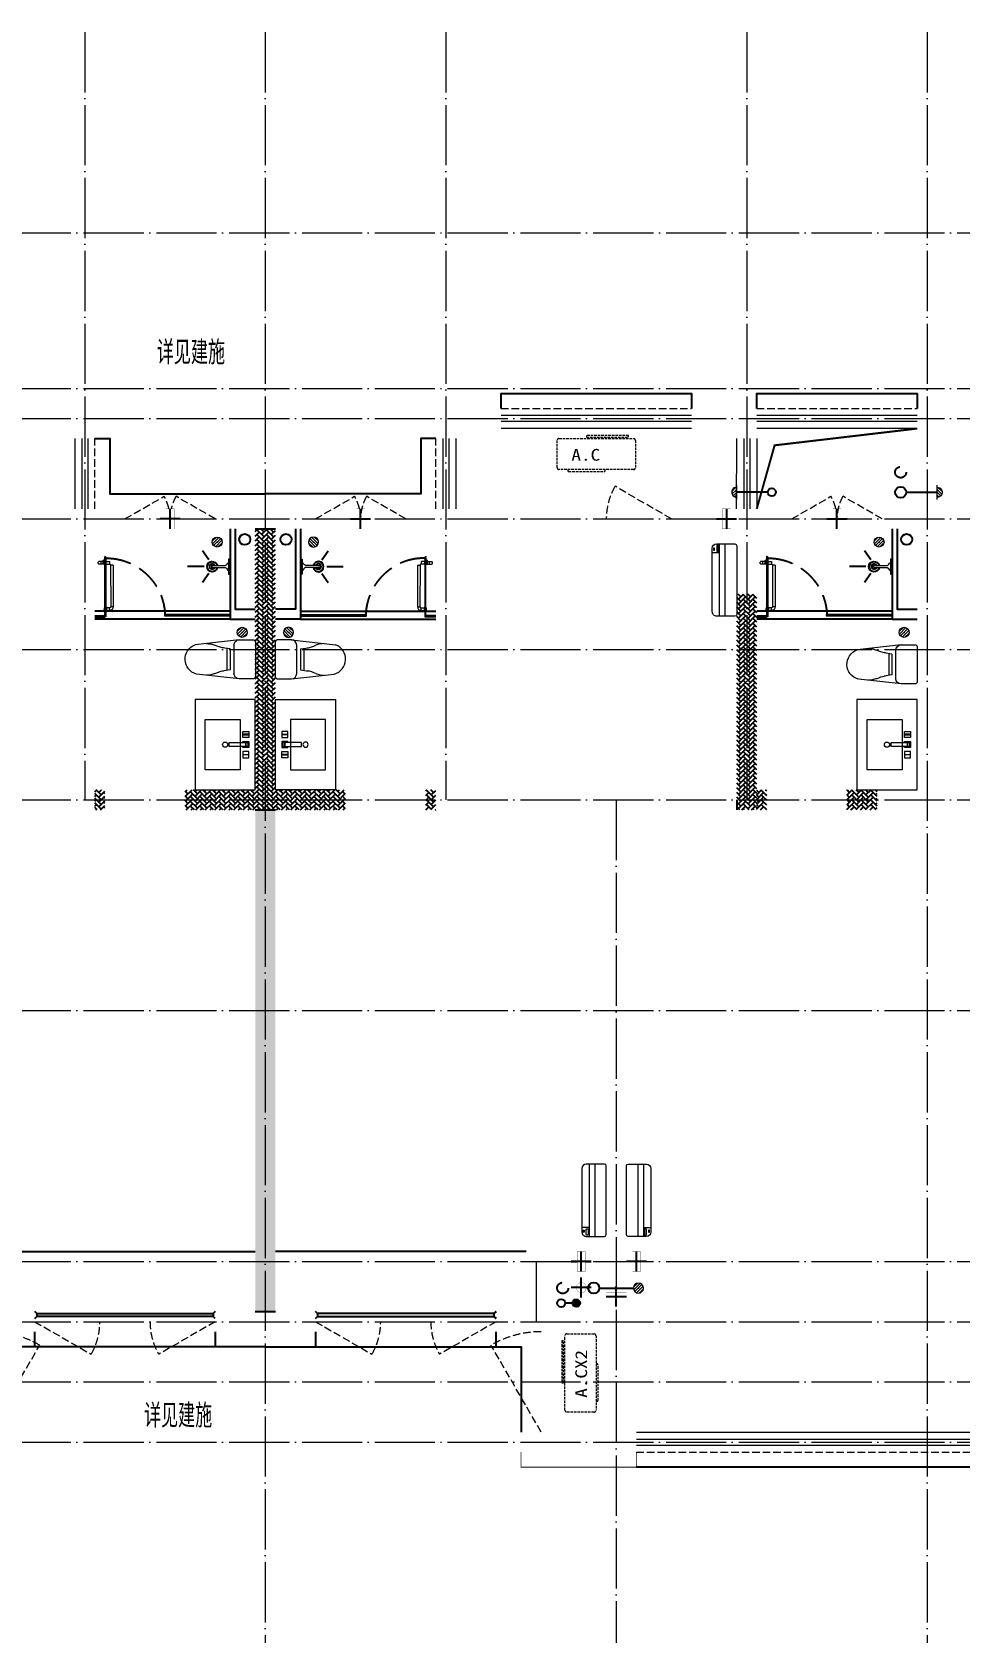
# Model space of a CAD drawing. Extents: x 27938 to 725830, y -209821 to 1628073.
# Drawn here: x 297192 to 306441, y 439532 to 455582 of the extents above; entities that cross this region are included whole.
import ezdxf

# ---------------------------------------------------------------- set-up
doc = ezdxf.new("R2010")
doc.units = 0
doc.header["$LTSCALE"] = 1000
doc.header["$MEASUREMENT"] = 0
doc.linetypes.add('DASH', pattern=[0.35, 0.25, -0.1])
doc.linetypes.add('DOTE', pattern=[2.42, 2, -0.2, 0.02, -0.2])
for name, color, linetype in [('3-栏杆1', 135, 'Continuous'), ('3.5方案汇报，与郭总、侯月琴确定户型_t8$0$2020.03.04 -1安徽标准化洋房户型(UA）_t8_t8$0$看线', 154, 'Continuous'), ('EQUIP_地漏', 7, 'Continuous'), ('IP-bath&kitchen-JOHNSON', 4, 'Continuous'), ('P-bath&kitchen-JOHNSON', 4, 'Continuous'), ('PUB_TEXT', 4, 'Continuous'), ('VPIPE-中水', 122, 'Continuous'), ('VPIPE-凝结', 150, 'Continuous'), ('VPIPE-废水', 31, 'Continuous'), ('VPIPE-雨水', 4, 'DASH'), ('保温', 6, 'Continuous'), ('机电标识类', 1, 'Continuous'), ('看线', 251, 'Continuous')]:
    doc.layers.add(name, color=color, linetype=linetype)
for name, color, linetype, lineweight in [('DOTE', 19, 'DOTE', 9), ('LVTRY', 1, 'Continuous', 13), ('WINDOW', 144, 'Continuous', 15), ('平面-栏杆', 135, 'Continuous', 15), ('平面-看线', 45, 'Continuous', 15), ('平面-空调室内机', 176, 'Continuous', 9), ('平面-空调预留孔', 173, 'Continuous', 15), ('空调', 76, 'Continuous', 13)]:
    doc.layers.add(name, color=color, linetype=linetype, lineweight=lineweight)
doc.styles.add('_TCH_AXIS', font='COMPLEX', dxfattribs={"bigfont": 'GBCBIG'})
doc.styles.add('黑体', font='')
doc.styles.get('黑体').set_extended_font_data('SimHei')

# ---------------------------------------------------------------- blocks, each defined once
blk = doc.blocks.new('rrrrrrrrrrrra')
for p, q in [((253, 484), (-87, 484)), ((-112, 459), (-112, 324)), ((-112, 324), (-64, -103)), ((278, 324), (228, -116)), ((278, 324), (278, 459)), ((-59, 271), (224, 271)), ((-21, 232), (-34, 154)), ((191, 200), (-26, 200)), ((186, 232), (-21, 232)), ((186, 232), (199, 154))]:
    blk.add_line(p, q)
for centre, radius, start, end in [((-87, 459), 25, 90, 180), ((253, 459), 25, 0, 90), ((-59, 324), 53.3, 180, 270), ((224, 324), 53.3, 270, 0), ((-323, 210), 294, 333.5369, 351.4828), ((488, 210), 294, 188.5172, 206.4631), ((149, -3), 224, 158.5202, 180), ((16, -3), 224, 0, 21.4798), ((84, -64), 153, 195.0773, 340.1181)]:
    blk.add_arc(centre, radius, start, end)
blk = doc.blocks.new('A$C1E0F638F')
for points in [[(500, 435), (500, 85), (0, 85), (0, 435)], [(270, 30), (230, 30), (230, 195), (270, 195)], [(120, 0), (180, 0), (180, 60), (120, 60)], [(147, 55), (153, 55), (153, 5), (147, 5)], [(230, 30), (270, 30), (270, 10), (230, 10)], [(380, 0), (320, 0), (320, 60), (380, 60)], [(353, 55), (347, 55), (347, 5), (353, 5)]]:
    blk.add_lwpolyline(points, close=True)
blk.add_lwpolyline([(270, 60), (280, 60), (280, 0), (220, 0), (220, 60), (230, 60)])
blk.add_circle((250, 236), 26)
blk = doc.blocks.new('$lvtry$00000171')
for p, q in [((-74, 11), (-11, 74)), ((-70, -27), (27, 70)), ((-53, -53), (53, 53)), ((-27, -70), (70, 27)), ((11, -74), (74, -11))]:
    blk.add_line(p, q)
blk.add_circle((0, 0), 75)
blk.add_point((0, 0))
blk = doc.blocks.new('135')
blk.add_hatch(color=256).paths.add_polyline_path([(5, 2), (4, -1), (-5, 2), (-4, 5)])
for p, q in [((-6, 19), (-3, 19)), ((-3, 19), (-6, 19)), ((-6, 3), (5, -2)), ((-6, 3), (-5, 3)), ((-5, 11), (-5, 31)), ((5, 11), (-5, 11)), ((5, 10), (-5, 10)), ((-5, 3), (-4, 6)), ((-4, 6), (5, 2)), ((0, 0), (0, 39)), ((6, 19), (3, 19)), ((3, 19), (6, 19)), ((4, -1), (5, 2)), ((5, 11), (5, 32)), ((4, -1), (6, -2))]:
    blk.add_line(p, q)
for centre, radius, start, end in [((6, 16), 13.5, 151.0147, 204.8403), ((13, 4), 20.5, 163.0924, 182.0012), ((-6, 4), 1, 184.2275, 248.4661), ((-5, 22), 0.5, 335.7643, 151.0147), ((4, 18), 9.42, 155.7643, 171.9773), ((9, 15), 14.6, 166.278, 198.0953), ((14, 4), 19.5, 163.7443, 182.5269), ((-5, 3), 0.5, 181.9385, 247.2597), ((5, 22), 0.5, 29.8425, 204.574), ((-6, 17), 11.7, 10.475, 24.574), ((-6, 15), 12.4, 338.6449, 16.0476), ((29, 7), 24, 172.9439, 199.2318), ((-6, 16), 13.4, 334.9111, 29.8425), ((26, 6), 20.6, 169.1454, 199.9526), ((6, -1), 1.17, 247.4597, 19.9526), ((6, -1), 0.5, 247.4597, 19.2318)]:
    blk.add_arc(centre, radius, start, end)
blk.add_open_spline([(-5, 31), (-4, 31), (-2, 33), (1, 29), (3, 31), (5, 32)], degree=3, knots=[0, 0, 0, 0, 3.066329, 6.218313, 11.124135, 11.124135, 11.124135, 11.124135])
blk = doc.blocks.new('SDFAWERAWER')
at = {"layer": 'LVTRY', "color": 1}
for p, q in [((593941, -1242210), (593784, -1242595)), ((593965, -1242220), (593807, -1242604)), ((593941, -1242210), (593965, -1242220)), ((593988, -1242191), (593978, -1242214)), ((594007, -1242226), (593978, -1242214)), ((594017, -1242203), (593988, -1242191)), ((594016, -1242220), (594027, -1242193)), ((594016, -1242220), (594022, -1242223)), ((594026, -1242204), (594018, -1242222)), ((594018, -1242222), (594021, -1242220)), ((594025, -1242211), (594021, -1242220)), ((594023, -1242221), (594022, -1242223)), ((594022, -1242223), (594024, -1242222)), ((594023, -1242211), (594030, -1242194)), ((594024, -1242221), (594024, -1242222)), ((594025, -1242211), (594031, -1242197)), ((594027, -1242193), (594033, -1242195)), ((594028, -1242234), (594078, -1242255)), ((594030, -1242194), (594031, -1242197)), ((594032, -1242197), (594033, -1242195)), ((594033, -1242195), (594034, -1242197)), ((594034, -1242198), (594034, -1242197)), ((594047, -1242201), (594036, -1242229)), ((594036, -1242229), (594039, -1242230)), ((594037, -1242211), (594088, -1242232)), ((594039, -1242230), (594045, -1242214)), ((594039, -1242230), (594042, -1242228)), ((594042, -1242228), (594051, -1242205)), ((594050, -1242202), (594043, -1242218)), ((594047, -1242201), (594050, -1242202)), ((594050, -1242202), (594051, -1242205)), ((594057, -1242246), (594067, -1242223)), ((593784, -1242595), (593807, -1242604)), ((593803, -1242641), (593813, -1242618)), ((593803, -1242641), (593833, -1242653)), ((593813, -1242618), (593842, -1242630)), ((593842, -1242630), (593833, -1242653)), ((593834, -1242656), (593833, -1242653)), ((593845, -1242629), (593834, -1242656)), ((593836, -1242657), (593834, -1242656)), ((593848, -1242630), (593836, -1242657)), ((593845, -1242629), (593842, -1242630)), ((593848, -1242630), (593845, -1242629)), ((593847, -1242662), (593858, -1242634)), ((593847, -1242662), (593850, -1242663)), ((593850, -1242663), (593861, -1242635)), ((593852, -1242662), (593862, -1242637)), ((593858, -1242634), (593861, -1242635)), ((593861, -1242635), (593862, -1242637))]:
    blk.add_line(p, q, dxfattribs=at)
blk.add_lwpolyline([(593823, -1242717), (594046, -1242174), (594037, -1242170), (593814, -1242713)], close=True, dxfattribs=at)
blk.add_arc((594075, -1242240), 15.3, 281.7932, 33.7019, dxfattribs=at)
for centre, major_axis, start_param, end_param in [((593974, -1242224), (3.93, 9.6), 0, 1.570796), ((593817, -1242608), (13.5, 33.1), 1.570796, 3.141593), ((593817, -1242608), (3.93, 9.6), 1.570796, 3.141593)]:
    blk.add_ellipse(centre, major_axis=major_axis, ratio=1, start_param=start_param, end_param=end_param, dxfattribs=at)
at = {"layer": 'P-bath&kitchen-JOHNSON', "color": 8, "linetype": 'DASH'}
blk.add_arc((593810, -1242714), 586, 67.5369, 157.1325, dxfattribs=at)
at = {"layer": 'LVTRY', "color": 1, "xscale": -1, "rotation": 157.7329157530927}
blk.add_blockref('135', (594045, -1242162), dxfattribs=at)
blk = doc.blocks.new('A$C5DCB2F21')
at = {"layer": 'IP-bath&kitchen-JOHNSON', "color": 8}
for p, q in [((-68, -213), (-158, -275)), ((0, -261), (0, -425)), ((68, -213), (158, -275))]:
    blk.add_line(p, q, dxfattribs=at)
at = {"layer": 'IP-bath&kitchen-JOHNSON', "color": 250}
for centre, major_axis, ratio, start_param, end_param in [((0, -179), (-51, 0), 0.990052, -1.36297, 4.504563), ((0, -178), (-26.8, 0), 0.994812, -1.167677, 4.309269)]:
    blk.add_ellipse(centre, major_axis=major_axis, ratio=ratio, start_param=start_param, end_param=end_param, dxfattribs=at)
at = {"layer": 'LVTRY', "color": 1}
for p, q in [((74, 0), (-74, 0)), ((-10, -174), (-10, -49)), ((11, -174), (11, -49))]:
    blk.add_line(p, q, dxfattribs=at)
blk.add_lwpolyline([(74, 0), (74, -16), (-74, -16), (-74, 0)], dxfattribs=at)
for points in [[(-26, -31, -0.364142), (-38, -16, -0.020495)], [(-10, -49, 0.214893), (-26, -31, 7.649644)], [(11, -49, -0.21439), (26, -31, -7.649644)], [(26, -31, 0.364142), (38, -16, 0.020495)]]:
    blk.add_lwpolyline(points, format="xyb", dxfattribs=at)
blk.add_arc((0, -174), 10.5, 180, 0, dxfattribs=at)
for centre, major_axis, ratio, start_param, end_param in [((0, -181), (53.6, 0), 0.987577, 1.76809, 7.656688), ((-12, -165), (0, 1.43), 0.85, -1.570796, 4.712389), ((-12, -189), (0, 1.43), 0.85, 4.712389, 10.995574), ((12, -165), (0, 1.43), 0.85, 4.712389, 10.995574), ((12, -189), (0, 1.43), 0.85, 4.712389, 10.995574)]:
    blk.add_ellipse(centre, major_axis=major_axis, ratio=ratio, start_param=start_param, end_param=end_param, dxfattribs=at)
blk = doc.blocks.new('GDGDRGDGRD')
at = {"layer": 'IP-bath&kitchen-JOHNSON'}
for p, q in [((490533, 524228), (491883, 524228)), ((490533, 524193), (491183, 524193)), ((491183, 524183), (491183, 524193)), ((490533, 524183), (491183, 524183)), ((490533, 524148), (491883, 524148)), ((491883, 524183), (491783, 524183)), ((491783, 524173), (491783, 524183)), ((491883, 524173), (491783, 524173))]:
    blk.add_line(p, q, dxfattribs=at)
at = {"layer": 'IP-bath&kitchen-JOHNSON', "color": 8}
for points in [[(490533, 525048), (490533, 524148), (490283, 524148)], [(490483, 525048), (490483, 524248), (490283, 524248)]]:
    blk.add_lwpolyline(points, dxfattribs=at)
at = {"layer": 'LVTRY', "color": 1}
blk.add_lwpolyline([(490883, 522448), (490283, 522448), (490283, 523348), (490883, 523348)], close=True, dxfattribs=at)
at = {"layer": 'IP-bath&kitchen-JOHNSON'}
for name, p, rotation in [('A$C5DCB2F21', (490533, 524673), 90.008488524447), ('SDFAWERAWER', (-528536, 1449334), 22.25976934310711)]:
    blk.add_blockref(name, p, dxfattribs=dict(at, rotation=rotation))
at = {"layer": 'LVTRY', "xscale": -0.6666666667107826, "yscale": 0.6666666667107826}
for p in [(490663, 524918), (490413, 524018)]:
    blk.add_blockref('$lvtry$00000171', p, dxfattribs=at)
at = {"layer": 'LVTRY', "color": 1, "extrusion": (0, 0, -1), "xscale": -1, "zscale": -1, "rotation": 270}
blk.add_blockref('rrrrrrrrrrrra', (-490766, 523666), dxfattribs=at)
at = {"layer": 'LVTRY', "color": 1, "xscale": -1, "rotation": 270}
blk.add_blockref('A$C1E0F638F', (490347, 522649), dxfattribs=at)
blk = doc.blocks.new('FSFSFSFS')
at = {"layer": 'IP-bath&kitchen-JOHNSON'}
for p, q in [((496432, 524228), (495082, 524228)), ((496432, 524193), (495782, 524193)), ((495782, 524183), (495782, 524193)), ((495082, 524183), (495182, 524183)), ((495082, 524173), (495182, 524173)), ((496432, 524148), (495082, 524148)), ((495182, 524173), (495182, 524183)), ((496432, 524183), (495782, 524183))]:
    blk.add_line(p, q, dxfattribs=at)
at = {"layer": 'IP-bath&kitchen-JOHNSON', "color": 8}
for points in [[(496432, 525048), (496432, 524148), (496682, 524148)], [(496482, 525048), (496482, 524248), (496682, 524248)]]:
    blk.add_lwpolyline(points, dxfattribs=at)
at = {"layer": 'LVTRY', "color": 1}
blk.add_lwpolyline([(496082, 522448), (496682, 522448), (496682, 523348), (496082, 523348)], close=True, dxfattribs=at)
at = {"layer": 'IP-bath&kitchen-JOHNSON', "xscale": -1}
for name, p, rotation in [('SDFAWERAWER', (1515501, 1449334), 337.7402306568929), ('A$C5DCB2F21', (496432, 524673), 269.991511475553)]:
    blk.add_blockref(name, p, dxfattribs=dict(at, rotation=rotation))
at = {"layer": 'LVTRY', "xscale": 0.6666666667107826, "yscale": 0.6666666667107826}
for p in [(496302, 524918), (496552, 524018)]:
    blk.add_blockref('$lvtry$00000171', p, dxfattribs=at)
at = {"layer": 'LVTRY', "color": 1, "extrusion": (0, 0, -1), "zscale": -1, "rotation": 90.00000000000001}
blk.add_blockref('rrrrrrrrrrrra', (-496199, 523616), dxfattribs=at)
at = {"layer": 'LVTRY', "color": 1, "rotation": 90.00000000000001}
blk.add_blockref('A$C1E0F638F', (496617, 522649), dxfattribs=at)
blk = doc.blocks.new('FGDGDRGSDGDG')
at = {"layer": 'DOTE', "linetype": 'DOTE', "ltscale": 0.3}
for p, q in [((515782, 529998), (515782, 522348)), ((517582, 529998), (517582, 513948)), ((519382, 529998), (519382, 522348)), ((522382, 529998), (522382, 522348)), ((524182, 529998), (524182, 513948)), ((488182, 527998), (546982, 527998)), ((488182, 526448), (546982, 526448)), ((488182, 526148), (546982, 526148)), ((488182, 525148), (546982, 525148)), ((488182, 523848), (546982, 523848)), ((488182, 522348), (546982, 522348)), ((521082, 522348), (521082, 513948)), ((488182, 520248), (546982, 520248)), ((488182, 517748), (546982, 517748)), ((520282, 517748), (520282, 517148)), ((488182, 517148), (546982, 517148)), ((488182, 516548), (546982, 516548)), ((488182, 515948), (546982, 515948))]:
    blk.add_line(p, q, dxfattribs=at)
blk = doc.blocks.new('dongkong')
blk.add_wipeout([(-603756, 210771), (-603756, 210571), (-603836, 210571), (-603836, 210771)])
at = {"layer": '机电标识类', "color": 250, "linetype": 'DASH', "ltscale": 400}
for p, q in [((-603796, 210771), (-603796, 210571)), ((-603896, 210671), (-603696, 210671))]:
    blk.add_line(p, q, dxfattribs=at)
at = {"layer": '空调', "color": 6, "linetype": 'DASH', "const_width": 2}
blk.add_lwpolyline([(-603756, 210771), (-603756, 210571), (-603836, 210571), (-603836, 210771)], close=True, dxfattribs=at)
blk = doc.blocks.new('ferre')
at = {"layer": '平面-空调预留孔', "linetype": 'DASH', "ltscale": 0.1}
for p, q in [((93393, 115403), (93393, 115393)), ((93766, 115393), (93766, 115403)), ((93403, 115383), (93756, 115383))]:
    blk.add_line(p, q, dxfattribs=at)
blk.add_lwpolyline([(93997, 115743), (93577, 115743), (93577, 115727), (93997, 115727)], close=True, dxfattribs=at)
blk.add_lwpolyline([(94046, 115403), (93306, 115403, -0.414214), (93286, 115423), (93286, 115693, -0.414214), (93306, 115713), (94046, 115713, -0.414214), (94066, 115693), (94066, 115423, -0.414214)], format="xyb", close=True, dxfattribs=at)
for centre, start, end in [((93403, 115393), 180, 270), ((93756, 115393), 270, 0)]:
    blk.add_arc(centre, 10, start, end, dxfattribs=at)
at = {"layer": '平面-空调预留孔', "color": 251, "linetype": 'DASH', "ltscale": 0.1, "true_color": 0x636466, "style": '黑体', "width": 1.2}
blk.add_text('A.CX2', height=117, dxfattribs=at).set_placement((93428, 115492))
blk = doc.blocks.new('fergve')
at = {"layer": '平面-空调预留孔', "linetype": 'DASH', "ltscale": 0.1}
blk.add_blockref('ferre', (25670, -60416), dxfattribs=at)
blk = doc.blocks.new('A$C001338C2')
for p, q in [((0, 249), (0, 22)), ((845, 304), (55, 304)), ((109, 215), (109, 304)), ((900, 22), (900, 249)), ((22, 0), (878, 0))]:
    blk.add_line(p, q)
at = {"lineweight": 5}
for p, q in [((900, 215), (0, 215)), ((900, 143), (0, 143))]:
    blk.add_line(p, q, dxfattribs=at)
for points in [[(89, 226), (22, 226, -0.414214), (17, 232), (17, 243, -0.414214), (22, 249), (89, 249, -0.414214), (95, 243), (95, 232, -0.414214)], [(73, 275), (57, 275, -0.414214), (51, 281), (51, 283, -0.414214), (57, 289), (73, 289, -0.414214), (79, 283), (79, 281, -0.414214)]]:
    blk.add_lwpolyline(points, format="xyb", close=True)
for centre, radius, start, end in [((55, 249), 55, 90, 180), ((845, 249), 55, 360, 90), ((22, 22), 22, 180, 270), ((878, 22), 22, 270, 360)]:
    blk.add_arc(centre, radius, start, end)
blk = doc.blocks.new('GGDGDGDG')
at = {"layer": '机电标识类', "color": 250, "linetype": 'DASH', "ltscale": 400}
for p, q in [((704193, 766390), (703993, 766390)), ((704093, 766290), (704093, 766490))]:
    blk.add_line(p, q, dxfattribs=at)
at = {"layer": '空调', "color": 1, "linetype": 'DASH', "const_width": 2}
blk.add_lwpolyline([(704043, 766390, 0.999999), (704143, 766390, 0.999999), (704043, 766390)], format="xyb", dxfattribs=at)
blk = doc.blocks.new('$TwtSys$00000141')
at = {"color": 1}
for p, q in [((-47, 4), (-5, 46)), ((-47, 4), (-5, 46)), ((-44, -18), (18, 44)), ((-44, -18), (18, 44)), ((-33, -33), (33, 33)), ((-33, -33), (33, 33)), ((-16, -44), (44, 16)), ((-16, -44), (44, 16)), ((6, -46), (46, -6)), ((6, -46), (46, -6))]:
    blk.add_line(p, q, dxfattribs=at)
blk.add_circle((0, 0), 47, dxfattribs=at)
blk.add_circle((0, 0), 47, dxfattribs=at)
blk = doc.blocks.new('A$C263B1184')
at = {"layer": '保温', "linetype": 'ByBlock', "ltscale": 10}
h = blk.add_hatch(dxfattribs=at)
h.set_pattern_fill('AR-HBONE', color=251, scale=55)
h.set_pattern_definition([(45, (-1017960.394, -343310.663), (0, 47.4157523), [100.584, -33.528]), (135, (-1017936.686, -343286.955), (3e-15, 47.4157523), [100.584, -33.528])])
h.paths.add_polyline_path([(8900, 6200), (8900, 8350), (9100, 8350), (9100, 6200)])
h = blk.add_hatch(dxfattribs=at)
h.set_pattern_fill('AR-HBONE', color=251, scale=55)
h.set_pattern_definition([(45, (-1016860.394, -345260.66), (0, 47.4157523), [100.584, -33.528]), (135, (-1016836.686, -345236.954), (3e-15, 47.4157523), [100.584, -33.528])])
h.paths.add_polyline_path([(7700, 6200), (7700, 6400), (8000, 6400), (8000, 6200)])
h = blk.add_hatch(dxfattribs=at)
h.set_pattern_fill('AR-HBONE', color=251, scale=55)
h.set_pattern_definition([(45, (-1017760.394, -345260.66), (0, 47.4157523), [100.584, -33.528]), (135, (-1017736.686, -345236.954), (3e-15, 47.4157523), [100.584, -33.528])])
h.paths.add_polyline_path([(8800, 6200), (8800, 6400), (8900, 6400), (8900, 6200)])
h = blk.add_hatch(dxfattribs=at)
h.set_pattern_fill('AR-HBONE', color=251, scale=55)
h.set_pattern_definition([(45, (-1021060.394, -345260.66), (0, 47.4157523), [100.584, -33.528]), (135, (-1021036.686, -345236.954), (3e-15, 47.4157523), [100.584, -33.528])])
h.paths.add_polyline_path([(12100, 6200), (12100, 6400), (12200, 6400), (12200, 6200)])
at = {"layer": '保温', "color": 251, "linetype": 'ByBlock', "ltscale": 10}
blk.add_line((9100, 6300), (9100, 6200), dxfattribs=at)
blk = doc.blocks.new('A$C6C4C4DE5')
at = {"layer": '保温', "linetype": 'ByBlock', "ltscale": 10}
h = blk.add_hatch(dxfattribs=at)
h.set_pattern_fill('AR-HBONE', color=251, scale=55)
h.set_pattern_definition([(45, (-445516.58, -596648.81), (0, 47.4157523), [100.584, -33.528]), (135, (-445492.87, -596625.102), (3e-15, 47.4157523), [100.584, -33.528])])
edge = h.paths.add_edge_path()
edge.add_line((200, 5200), (200, 7800))
edge.add_line((200, 7800), (0, 7800))
edge.add_line((0, 7800), (0, 5200))
edge.add_line((0, 5200), (200, 5200))
h = blk.add_hatch(dxfattribs=at)
h.set_pattern_fill('AR-HBONE', color=251, scale=55)
h.set_pattern_definition([(45, (-445516.58, -596648.81), (0, 47.4157523), [100.584, -33.528]), (135, (-445492.87, -596625.102), (3e-15, 47.4157523), [100.584, -33.528])])
edge = h.paths.add_edge_path()
edge.add_line((900, 5000), (900, 5200))
edge.add_line((900, 5200), (-700, 5200))
edge.add_line((-700, 5200), (-700, 5000))
edge.add_line((-700, 5000), (900, 5000))
at = {"layer": '保温', "linetype": 'Continuous', "ltscale": 10}
h = blk.add_hatch(dxfattribs=at)
h.set_pattern_fill('HEX', color=251, scale=10, angle=90, style=0)
h.set_pattern_definition([(90, (-503782.47, -516048.461), (-16.49778, 1e-15), [9.525, -19.05]), (210, (-503782.47, -516048.461), (8.24889, -14.2874966), [9.525, -19.05]), (150, (-503782.47, -516038.936), (-8.24889, -14.2874966), [9.525, -19.05])])
edge = h.paths.add_edge_path()
edge.add_line((200, 5000), (0, 5000))
edge.add_line((0, 5000), (0, 0))
edge.add_line((0, 0), (200, 0))
edge.add_line((200, 0), (200, 5000))
at = {"layer": '保温', "color": 251, "linetype": 'ByBlock', "ltscale": 10}
for p, q in [((0, 7800), (200, 7800)), ((0, 5000), (200, 5000)), ((0, 0), (200, 0))]:
    blk.add_line(p, q, dxfattribs=at)
blk = doc.blocks.new('gsergvr')
at = {"layer": '平面-空调预留孔', "linetype": 'DASH', "ltscale": 0.1}
for p, q in [((34075, 17176), (34075, 17166)), ((34448, 17166), (34448, 17176)), ((34085, 17156), (34438, 17156))]:
    blk.add_line(p, q, dxfattribs=at)
blk.add_lwpolyline([(34679, 17515), (34260, 17515), (34260, 17500), (34679, 17500)], close=True, dxfattribs=at)
blk.add_lwpolyline([(34729, 17176), (33989, 17176, -0.414214), (33969, 17196), (33969, 17466, -0.414214), (33989, 17486), (34729, 17486, -0.414214), (34749, 17466), (34749, 17196, -0.414214)], format="xyb", close=True, dxfattribs=at)
for centre, start, end in [((34085, 17166), 180, 270), ((34438, 17166), 270, 0)]:
    blk.add_arc(centre, 10, start, end, dxfattribs=at)
at = {"layer": '平面-空调预留孔', "color": 251, "linetype": 'DASH', "ltscale": 0.1, "true_color": 0x636466, "style": '黑体', "width": 1.2}
blk.add_text('A.C', height=117, dxfattribs=at).set_placement((34111, 17265))
blk = doc.blocks.new('rtyryrtyeeretee')
at = {"layer": '平面-空调预留孔'}
blk.add_blockref('gsergvr', (635673, 326706), dxfattribs=at)
blk = doc.blocks.new('A$C7A951E79')
at = {"layer": 'LVTRY'}
for p, q in [((-7, 49), (-49, 7)), ((0, 28), (-47, -18)), ((0, 0), (-35, -35)), ((0, -71), (0, 71)), ((0, -28), (-18, -47))]:
    blk.add_line(p, q, dxfattribs=at)
blk.add_arc((0, 0), 49.9, 89.9757, 269.9757, dxfattribs=at)
blk.add_point((0, 0), dxfattribs=at)
blk = doc.blocks.new('A$C63A34ABD')
at = {"color": 6, "const_width": 20}
blk.add_lwpolyline([(3100, -900), (3278, -267), (4700, -100)], dxfattribs=at)
at = {"layer": 'VPIPE-凝结', "ltscale": 0.1}
for p, q in [((3210, -734), (2900, -734)), ((4590, -734), (4900, -734))]:
    blk.add_line(p, q, dxfattribs=at)
at = {"layer": 'VPIPE-凝结'}
blk.add_circle((3250, -734), 40, dxfattribs=at)
at = {"layer": 'VPIPE-废水'}
blk.add_circle((4535, -735), 55, dxfattribs=at)
at = {"layer": 'VPIPE-雨水'}
blk.add_circle((4535, -535), 55, dxfattribs=at)
for name, p in [('rtyryrtyeeretee', (-668532, -344391)), ('A$C7A951E79', (2900, -734))]:
    blk.add_blockref(name, p)
at = {"xscale": -1}
blk.add_blockref('A$C7A951E79', (4900, -735), dxfattribs=at)
blk = doc.blocks.new('A$C12C278E8')
at = {"layer": '平面-空调室内机', "ltscale": 0.3}
blk.add_blockref('dongkong', (603696, -210771), dxfattribs=at)

msp = doc.modelspace()

# ---------------------------------------------------------------- linework, layer by layer
at = {"color": 30, "const_width": 8}
msp.add_lwpolyline([(302066.6, 441432.1), (302066.6, 441282.1), (303216.6, 441282.1), (303216.6, 441432.1)], dxfattribs=at)
at = {"layer": '3-栏杆1', "color": 5}
for p, q in [((297236.8, 442814.3), (297216.6, 442832.1)), ((297216.6, 442832.1), (297236.8, 442814.3)), ((298996.3, 442814.3), (299016.6, 442832.1)), ((299016.6, 442832.1), (298996.3, 442814.3)), ((300036.8, 442814.3), (300016.6, 442832.1)), ((300016.6, 442832.1), (300036.8, 442814.3)), ((301796.3, 442814.3), (301816.6, 442832.1)), ((301816.6, 442832.1), (301796.3, 442814.3)), ((297236.8, 442785), (297216.6, 442765.2)), ((297216.6, 442765.2), (297236.8, 442785)), ((297236.8, 442814.2), (298996.3, 442814.3)), ((297236.8, 442814.3), (297236.8, 442785)), ((298996.3, 442785), (297236.8, 442785)), ((298996.3, 442814.3), (298996.3, 442785)), ((299016.6, 442765.2), (298996.3, 442785)), ((300016.6, 442765.2), (300036.8, 442785)), ((301796.3, 442814.2), (300036.8, 442814.3)), ((300036.8, 442814.3), (300036.8, 442785)), ((300036.8, 442785), (301796.3, 442785)), ((301796.3, 442814.3), (301796.3, 442785)), ((301796.3, 442785), (301816.6, 442765.2)), ((301816.6, 442765.2), (301796.3, 442785))]:
    msp.add_line(p, q, dxfattribs=at)
at = {"layer": '3.5方案汇报，与郭总、侯月琴确定户型_t8$0$2020.03.04 -1安徽标准化洋房户型(UA）_t8_t8$0$看线', "ltscale": 10}
for p, q in [((296916.6, 443432.1), (299416.6, 443432.1)), ((302116.6, 443432.1), (299616.6, 443432.1))]:
    msp.add_line(p, q, dxfattribs=at)
at = {"layer": 'VPIPE-中水', "linetype": 'Continuous'}
for centre in [(299311.5, 450527.1), (299721.7, 450527.1), (305911.4, 450527.1)]:
    msp.add_circle(centre, 55, dxfattribs=at)
at = {"layer": 'VPIPE-凝结', "ltscale": 0.1}
msp.add_lwpolyline([(302579, 442917.1), (302506.6, 442917.1)], dxfattribs=at)
at = {"layer": 'VPIPE-凝结'}
msp.add_circle((302466.6, 442917.1), 40, dxfattribs=at)
at = {"layer": 'VPIPE-废水'}
msp.add_circle((302791.6, 443067.1), 55, dxfattribs=at)
at = {"layer": 'VPIPE-雨水'}
msp.add_circle((302481.6, 443067.1), 55, dxfattribs=at)
at = {"layer": 'WINDOW', "color": 250, "linetype": 'DASH', "ltscale": 0.3}
for points in [[(303566.5, 450732.1), (303003.4, 451056.7, 0.1314846), (302916.5, 450732.1)], [(298116.6, 450732.1), (298506.3, 450957, -0.1316053), (298566.6, 450732.1)], [(299016.6, 450732.1), (298626.8, 450957, 0.1316053), (298566.6, 450732.1)], [(297216.6, 442732.1), (297779.7, 442407.5, 0.1314846), (297866.6, 442732.1)], [(299016.6, 442732.1), (298453.4, 442407.5, -0.1314846), (298366.6, 442732.1)], [(300016.6, 442732.1), (300579.7, 442407.5, 0.1314846), (300666.6, 442732.1)], [(301816.6, 442732.1), (301253.4, 442407.5, -0.1314846), (301166.6, 442732.1)], [(296766.6, 441632.1), (297266.6, 442498.1, 0.1316525), (296766.6, 442632.1)], [(302266.6, 441632.1), (301766.6, 442498.1, -0.1316525), (302266.6, 442632.1)]]:
    msp.add_lwpolyline(points, format="xyb", dxfattribs=at)
at = {"layer": '平面-栏杆'}
for p, q in [((303216.6, 441562.1), (309116.6, 441562.1)), ((303216.6, 441502.1), (309116.6, 441502.1))]:
    msp.add_line(p, q, dxfattribs=at)
for points in [[(303766.5, 451762.1), (301866.5, 451762.4)], [(303766.5, 451702.1), (301866.5, 451702.4)], [(306016.6, 451762.1), (304416.6, 451762.4)], [(306016.6, 451702.1), (304416.6, 451702.4)], [(297686.3, 451532.1), (297686.6, 450832.1)], [(297746.3, 451532.1), (297746.6, 450832.1)], [(301286.9, 451532.1), (301286.6, 450832.1)], [(301346.9, 451532.1), (301346.6, 450832.1)], [(304286.6, 451532.1), (304286.3, 450832.1)], [(304346.6, 451532.1), (304346.3, 450832.1)]]:
    msp.add_lwpolyline(points, dxfattribs=at)
at = {"layer": '平面-看线', "linetype": 'DASH', "ltscale": 0.3}
for p, q in [((301866.5, 451832.4), (303766.5, 451832.1)), ((304416.6, 451832.4), (306016.6, 451832.1)), ((297816.6, 450832.1), (297816.3, 451532.1)), ((301216.6, 450832.1), (301216.9, 451532.1)), ((303216.6, 441432.1), (309116.6, 441432.1))]:
    msp.add_line(p, q, dxfattribs=at)
at = {"layer": '平面-看线'}
for p, q in [((304216.3, 450832.1), (304216.6, 451532.1)), ((303216.6, 441632.1), (309116.6, 441632.1))]:
    msp.add_line(p, q, dxfattribs=at)
for points in [[(297616.3, 451532.1), (297616.6, 450832.1)], [(301416.9, 451532.1), (301416.6, 450832.1)], [(303766.5, 451632.1), (301866.5, 451632.4)], [(304416.6, 451532.1), (304416.3, 450832.1)], [(306016.6, 451632.1), (304416.6, 451632.4)]]:
    msp.add_lwpolyline(points, dxfattribs=at)
at = {"layer": '看线', "color": 202, "ltscale": 0.5}
for points in [[(301866.5, 451832.1), (301866.5, 451982.1), (303766.5, 451982.1), (303766.5, 451832.1)], [(304416.6, 451832.1), (304416.6, 451982.1), (306016.6, 451982.1), (306016.6, 451832.1)], [(297816.3, 451532.1), (297966.3, 451532.1), (297966.3, 450982.1), (299516.6, 450982.1)], [(301216.9, 451532.1), (301066.9, 451532.1), (301066.9, 450982.1), (299516.6, 450982.1)], [(299016.6, 442632.1), (299016.6, 442482.1), (297216.6, 442482.1), (297216.6, 442632.1)], [(300016.6, 442632.1), (300016.6, 442482.1), (301816.6, 442482.1), (301816.6, 442632.1)], [(299516.6, 442482.1), (296966.6, 442482.1), (296966.6, 441632.1)], [(299516.6, 442482.1), (302066.6, 442482.1), (302066.6, 441632.1)], [(309116.6, 441282.1), (303216.6, 441282.1)]]:
    msp.add_lwpolyline(points, dxfattribs=at)

# ---------------------------------------------------------------- block references
for name, p in [('FGDGDRGSDGDG', (-218065.9, -74416.4)), ('A$C263B1184', (285716.6, 441632.1)), ('GDGDRGDGRD', (-190665.9, -74416.4)), ('FSFSFSFS', (-190665.9, -74416.4))]:
    msp.add_blockref(name, p)
at = {"xscale": -1}
msp.add_blockref('GDGDRGDGRD', (789699, -74416.4), dxfattribs=at)
at = {"layer": 'EQUIP_地漏', "xscale": -0.8, "yscale": -0.8, "zscale": 0.8, "rotation": 180}
msp.add_blockref('$TwtSys$00000141', (302616.6, 442917.1), dxfattribs=at)
at = {"layer": '平面-空调预留孔'}
for p, xscale, yscale, zscale, rotation in [((304216.5, 450482.4), -0.8000000000465648, 0.8000000000465648, 0.8000000000465646, 89.99999976656984), ((302916.5, 443582.1), 0.800000000046565, 0.800000000046565, 0.800000000046565, 90.00000023343017), ((303116.7, 443582.1), -0.800000000046565, 0.800000000046565, 0.800000000046565, 269.9999997665698)]:
    msp.add_blockref('A$C001338C2', p, dxfattribs=dict(at, xscale=xscale, yscale=yscale, zscale=zscale, rotation=rotation))
at = {"layer": '平面-空调预留孔', "rotation": 90}
msp.add_blockref('fergve', (357800.7, 322875.3), dxfattribs=at)

# ---------------------------------------------------------------- texts
at = {"layer": 'PUB_TEXT', "style": '_TCH_AXIS'}
for p in [(298434.4, 452272), (298306.2, 441676.8)]:
    msp.add_text('详见建施', height=236.31, dxfattribs=at).set_placement(p)

# ---------------------------------------------------------------- next in the draw order: block references
at = {"layer": '平面-空调室内机', "ltscale": 0.3}
for p, rotation in [((-305229.5, 661403), 180), ((-300579.5, 654002.9), 180), ((513687.3, 1046778.1), 89.99999999999999)]:
    msp.add_blockref('dongkong', p, dxfattribs=dict(at, rotation=rotation))
at = {"layer": '平面-空调室内机', "ltscale": 0.3, "xscale": -1, "rotation": 180}
for p in [(904262.6, 661403), (909012.6, 661402.9), (906462.5, 654002.9)]:
    msp.add_blockref('dongkong', p, dxfattribs=at)

# ---------------------------------------------------------------- next in the draw order: linework, layer by layer
at = {"layer": 'VPIPE-凝结', "ltscale": 0.1}
msp.add_line((302846.6, 443067.1), (303186.6, 443067.1), dxfattribs=at)
at = {"layer": 'WINDOW', "color": 250, "linetype": 'DASH', "ltscale": 0.3}
for points in [[(300016.6, 450732.1), (300406.3, 450957, -0.1316053), (300466.6, 450732.1)], [(300916.6, 450732.1), (300526.8, 450957, 0.1316053), (300466.6, 450732.1)], [(304766.6, 450732.1), (305156.3, 450957, -0.1316053), (305216.6, 450732.1)], [(305666.6, 450732.1), (305276.8, 450957, 0.1316053), (305216.6, 450732.1)]]:
    msp.add_lwpolyline(points, format="xyb", dxfattribs=at)

# ---------------------------------------------------------------- next in the draw order: block references
for name, p in [('A$C63A34ABD', (301316.6, 451732.1)), ('A$C6C4C4DE5', (299416.6, 442832.1)), ('GGDGDGDG', (-401426, -323318.5))]:
    msp.add_blockref(name, p)
at = {"layer": 'LVTRY', "xscale": -0.6666666667107825, "yscale": 0.6666666667107825, "rotation": 90.00000000602213}
msp.add_blockref('$lvtry$00000171', (303236.6, 443067.1), dxfattribs=at)
at = {"layer": '平面-空调室内机', "ltscale": 0.3, "rotation": 180}
msp.add_blockref('dongkong', (-300579.5, 654002.9), dxfattribs=at)

# ---------------------------------------------------------------- next in the draw order: block references
msp.add_blockref('dongkong', (-301129.6, 654002.9), dxfattribs=at)

# ---------------------------------------------------------------- next in the draw order: block references
at = {"xscale": -1}
msp.add_blockref('A$C263B1184', (313316.6, 441632.1), dxfattribs=at)

# ---------------------------------------------------------------- next in the draw order: block references
msp.add_blockref('A$C12C278E8', (304216, 450832.1))

doc.saveas('drawing.dxf')
